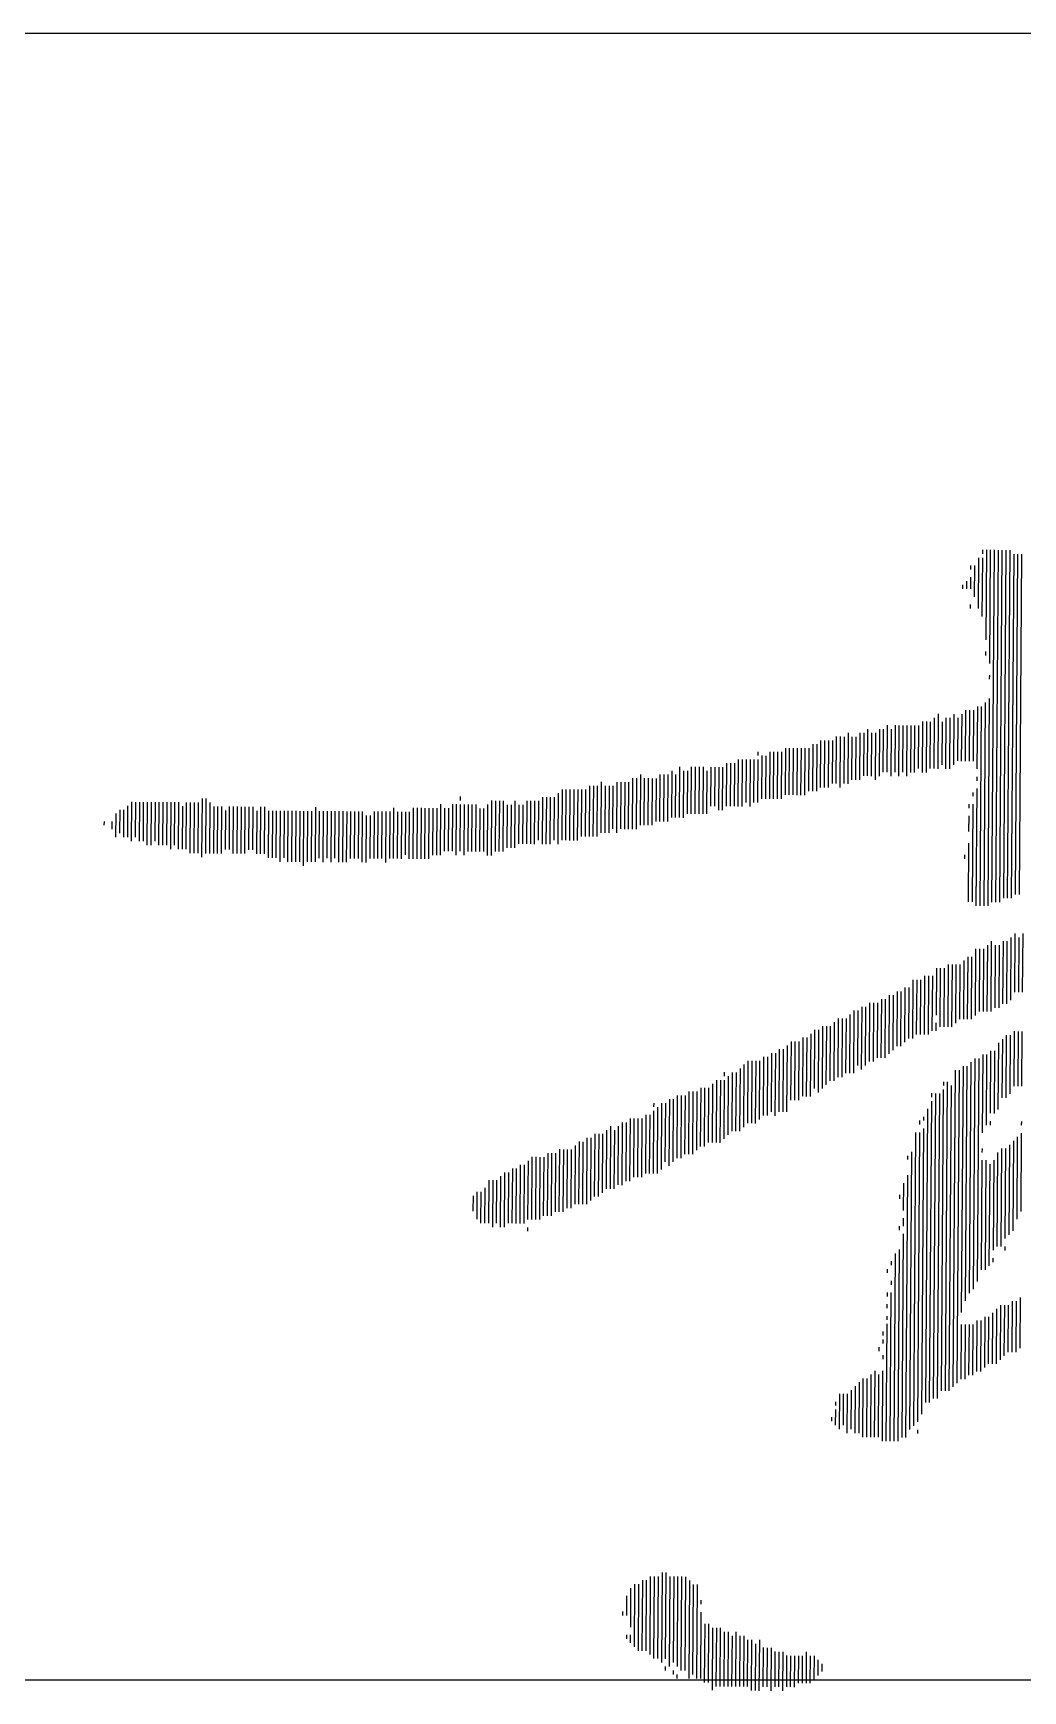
# Model space of a CAD drawing. Extents: x 1738711 to 2346805, y 1189731 to 2516152.
# Drawn here: x 2106671.2 to 2106851.5, y 1369313.9 to 1369616 of the extents above; entities that cross this region are included whole.
import ezdxf
from ezdxf.enums import TextEntityAlignment as Align

# ---------------------------------------------------------------- set-up
doc = ezdxf.new("R2010")
doc.units = 0
doc.header["$LTSCALE"] = 1000
doc.header["$MEASUREMENT"] = 0
doc.layers.add('TK', color=4, linetype='Continuous')
doc.layers.add('签名', color=2, linetype='Continuous')
doc.styles.add('宋体', font='SIMSUN.TTF', dxfattribs={"width": 0.75})

# ---------------------------------------------------------------- blocks, each defined once
blk = doc.blocks.new('hjashrtahreahe')
at = {"layer": 'TK', "color": 7}
for p, q in [((76600, 2800), (83100, 2800)), ((76600, 2200), (83100, 2200))]:
    blk.add_line(p, q, dxfattribs=at)
at = {"layer": 'TK', "style": '宋体', "width": 0.75}
for tag, height, p in [('项目负责人', 350, (6002.88, 57088.65)), ('专业负责人', 350, (6002.88, 56223.66)), ('设计人', 350, (6002.88, 55419.43)), ('版号1', 250, (77303.87, 22193.36)), ('时间1', 250, (82405.29, 22193.36)), ('版号2', 250, (77303.87, 21593.36)), ('时间2', 250, (82405.29, 21593.36)), ('版号3', 250, (77303.87, 20993.36)), ('时间3', 250, (82405.29, 20993.36)), ('建筑会签', 0.0001, (78977.88, 2403.16)), ('电气会签', 0.0001, (82127.88, 2403.16)), ('结构会签', 0.0001, (78977.88, 1803.16)), ('暖通会签', 0.0001, (82127.88, 1803.16)), ('给排水会签', 0.0001, (78977.88, 1249.52)), ('智能化会签', 0.0001, (82127.88, 1249.52))]:
    blk.add_attdef(tag, text='', height=height, dxfattribs=at).set_placement(p, align=Align.CENTER)
for tag, p in [('合作设计单位', (80815.88, 48985.89)), ('版号说明1', (79853.88, 22318.17)), ('版号说明2', (79853.88, 21718.17)), ('版号说明3', (79853.88, 21118.17)), ('浙江绿储科技有限公司', (80545.18, 16035.89)), ('百兆瓦级集中式熔盐储能关键', (80545.18, 14953.21)), ('设备研发及制造基地项目', (80545.18, 14603.3)), ('1#研发楼', (80545.18, 13635.89)), ('图名', (80545.18, 12435.89)), ('工程编号', (78977.88, 11460.89)), ('子项编号', (82127.88, 11460.89)), ('建筑', (78977.88, 10710.89)), ('图号', (82127.88, 10710.89)), ('施工图', (78977.88, 9960.89)), ('2023.03', (82127.88, 9960.89)), ('审定', (79352.88, 8460.89)), ('审核', (79352.88, 7710.89)), ('工程负责', (79352.88, 6960.89)), ('专业负责', (79352.88, 6210.89)), ('设计', (79352.88, 5460.89)), ('制图', (79352.88, 4710.89)), ('校对', (79352.88, 3960.89))]:
    blk.add_attdef(tag, text='', height=250, dxfattribs=at).set_placement(p, align=Align.MIDDLE_CENTER)
blk = doc.blocks.new('A$C579C72A4')
for p, q in [((477.93, 619.38), (477.73, 591.58)), ((480.07, 619.36), (479.84, 587.29)), ((480.1, 623.64), (480.08, 621.5)), ((482.24, 623.63), (481.88, 574.44)), ((484.38, 623.61), (483.93, 561.6)), ((486.51, 623.6), (485.13, 431.14)), ((488.65, 623.58), (487.27, 431.13)), ((490.79, 623.56), (489.4, 431.11)), ((492.93, 623.55), (491.56, 433.24)), ((495.07, 623.53), (493.7, 433.22)), ((497.19, 621.38), (495.83, 433.21)), ((499.33, 621.36), (497.99, 435.33)), ((501.47, 621.35), (500.13, 435.31)), ((473.58, 608.72), (473.53, 602.3)), ((473.62, 615.13), (473.61, 613)), ((475.76, 615.12), (475.64, 598.01)), ((469.27, 604.47), (469.25, 602.34)), ((471.42, 606.6), (471.39, 602.32)), ((473.47, 593.75), (473.45, 591.61)), ((481.84, 568.03), (481.82, 565.89)), ((483.88, 555.18), (483.87, 553.05)), ((470.91, 536.03), (470.71, 508.23)), ((473.05, 536.02), (472.85, 508.22)), ((475.19, 536), (474.99, 508.2)), ((477.34, 538.12), (477.1, 503.91)), ((479.48, 538.11), (478.7, 429.05)), ((481.64, 540.23), (480.83, 429.04)), ((483.79, 542.35), (482.97, 429.02)), ((417.38, 525.72), (417.19, 500.06)), ((423.79, 525.68), (423.61, 500.02)), ((425.93, 525.66), (425.76, 502.14)), ((428.08, 527.79), (427.9, 502.13)), ((430.21, 525.63), (430.02, 499.97)), ((432.36, 527.76), (432.18, 502.09)), ((434.5, 527.74), (434.3, 499.94)), ((436.64, 527.72), (436.45, 502.06)), ((438.78, 527.71), (438.58, 499.91)), ((440.91, 527.69), (440.73, 502.03)), ((443.05, 527.68), (442.87, 502.02)), ((445.19, 527.66), (445.02, 504.14)), ((447.35, 529.79), (447.15, 501.99)), ((449.48, 529.77), (449.28, 501.97)), ((451.62, 529.75), (451.44, 504.09)), ((453.78, 531.88), (453.58, 504.08)), ((455.93, 534), (455.71, 504.06)), ((458.04, 529.71), (457.87, 506.19)), ((460.19, 531.83), (459.99, 504.03)), ((462.33, 531.82), (462.13, 504.02)), ((464.48, 533.94), (464.28, 506.14)), ((466.61, 531.79), (466.44, 508.26)), ((468.76, 533.91), (468.57, 508.25)), ((387.38, 517.39), (387.19, 491.73)), ((389.52, 517.37), (389.33, 491.71)), ((391.67, 519.49), (391.49, 493.83)), ((393.81, 519.48), (393.62, 493.82)), ((395.95, 519.46), (395.76, 493.8)), ((398.09, 519.45), (397.92, 495.93)), ((400.24, 521.57), (400.06, 495.91)), ((402.38, 521.56), (402.18, 493.76)), ((404.52, 521.54), (404.33, 495.88)), ((406.67, 523.66), (406.47, 495.86)), ((408.79, 521.51), (408.62, 497.99)), ((410.93, 521.49), (410.76, 497.97)), ((413.09, 523.62), (412.9, 497.96)), ((415.22, 523.6), (415.05, 500.08)), ((419.5, 523.57), (419.33, 500.05)), ((421.64, 523.56), (421.45, 497.9)), ((346.69, 509.13), (346.5, 483.47)), ((348.83, 509.11), (348.64, 483.45)), ((350.97, 509.1), (350.8, 485.57)), ((353.1, 509.08), (352.92, 483.42)), ((355.24, 509.06), (355.07, 485.54)), ((357.38, 509.05), (357.21, 485.53)), ((357.41, 513.33), (357.4, 511.19)), ((359.53, 511.17), (359.37, 487.65)), ((361.67, 511.16), (361.5, 487.64)), ((363.83, 513.28), (363.64, 487.62)), ((365.97, 513.26), (365.78, 487.6)), ((368.1, 513.25), (367.92, 487.59)), ((370.24, 513.23), (370.06, 487.57)), ((372.4, 515.36), (372.21, 489.7)), ((374.53, 515.34), (374.35, 489.68)), ((376.67, 515.33), (376.49, 489.67)), ((378.81, 515.31), (378.63, 489.65)), ((380.95, 515.29), (380.76, 489.63)), ((383.09, 515.28), (382.9, 489.62)), ((385.23, 515.26), (385.06, 491.74)), ((288.88, 498.85), (288.68, 471.05)), ((291.02, 498.84), (290.81, 471.04)), ((293.17, 500.96), (292.97, 473.16)), ((295.29, 498.8), (295.11, 473.14)), ((297.43, 498.79), (297.25, 473.13)), ((299.57, 498.77), (299.38, 473.11)), ((301.71, 498.76), (301.54, 475.24)), ((303.86, 500.88), (303.68, 475.22)), ((306, 500.87), (305.81, 475.21)), ((308.14, 500.85), (307.95, 475.19)), ((310.29, 502.97), (310.11, 477.31)), ((312.41, 500.82), (312.24, 477.3)), ((314.58, 505.08), (314.38, 477.28)), ((316.71, 502.93), (316.52, 477.27)), ((318.84, 502.91), (318.67, 479.39)), ((321, 505.03), (320.81, 479.37)), ((323.14, 505.02), (322.95, 479.36)), ((325.27, 505), (325.09, 479.34)), ((327.41, 504.99), (327.23, 479.33)), ((329.54, 502.83), (329.37, 479.31)), ((331.69, 504.96), (331.54, 483.57)), ((333.83, 504.94), (333.67, 483.56)), ((335.97, 504.93), (335.8, 481.4)), ((338.1, 504.91), (337.94, 481.39)), ((340.26, 507.03), (340.09, 483.51)), ((342.4, 507.02), (342.23, 483.5)), ((344.54, 507), (344.37, 483.48)), ((477.07, 499.63), (477.05, 497.49)), ((248.19, 490.59), (247.99, 462.79)), ((250.34, 492.71), (250.14, 464.91)), ((252.48, 492.7), (252.28, 464.9)), ((254.62, 492.68), (254.42, 464.88)), ((256.76, 492.67), (256.56, 464.87)), ((258.89, 492.65), (258.69, 464.85)), ((261.03, 492.64), (260.85, 466.98)), ((263.17, 492.62), (262.99, 466.96)), ((265.32, 494.74), (265.12, 466.94)), ((267.46, 494.73), (267.26, 466.93)), ((269.6, 494.71), (269.4, 466.91)), ((271.75, 496.84), (271.55, 469.04)), ((273.88, 494.68), (273.69, 469.02)), ((276.02, 494.67), (275.83, 469.01)), ((278.15, 494.65), (277.98, 471.13)), ((280.31, 496.77), (280.11, 468.98)), ((282.45, 496.76), (282.26, 471.1)), ((284.58, 496.74), (284.4, 471.08)), ((286.72, 496.73), (286.54, 471.07)), ((474.87, 491.1), (474.85, 488.96)), ((477.02, 493.22), (476.56, 429.07)), ((8.61, 481.62), (8.52, 468.79)), ((10.75, 481.61), (10.65, 466.64)), ((12.91, 483.73), (12.78, 466.62)), ((15.06, 485.85), (14.91, 464.47)), ((17.2, 485.84), (17.06, 466.59)), ((19.34, 485.82), (19.18, 464.44)), ((21.48, 485.81), (21.32, 464.42)), ((23.61, 485.79), (23.44, 462.27)), ((25.75, 485.78), (25.58, 462.26)), ((27.89, 485.76), (27.74, 464.38)), ((30.03, 485.75), (29.86, 462.22)), ((32.17, 485.73), (32, 462.21)), ((34.31, 485.72), (34.14, 462.19)), ((36.44, 485.7), (36.26, 460.04)), ((38.58, 485.68), (38.41, 462.16)), ((40.72, 485.67), (40.54, 460.01)), ((42.84, 483.52), (42.67, 459.99)), ((45, 485.64), (44.81, 459.98)), ((47.14, 485.62), (46.94, 457.82)), ((49.27, 485.61), (49.07, 457.81)), ((51.41, 485.59), (51.21, 457.79)), ((53.57, 487.72), (53.34, 455.64)), ((55.7, 487.7), (55.49, 457.76)), ((57.83, 485.55), (57.63, 457.75)), ((59.95, 483.39), (59.77, 457.73)), ((62.09, 483.38), (61.9, 457.72)), ((64.23, 483.36), (64.04, 457.7)), ((66.35, 481.21), (66.2, 459.82)), ((68.5, 483.33), (68.33, 459.81)), ((70.64, 483.32), (70.46, 457.66)), ((72.78, 483.3), (72.6, 457.64)), ((74.92, 483.28), (74.73, 457.62)), ((77.06, 483.27), (76.87, 457.61)), ((79.2, 483.25), (79.03, 459.73)), ((81.33, 483.24), (81.16, 459.72)), ((83.46, 481.08), (83.29, 457.56)), ((85.61, 483.21), (85.43, 457.55)), ((87.75, 483.19), (87.56, 457.53)), ((89.87, 481.04), (89.69, 455.38)), ((92.01, 481.02), (91.83, 455.36)), ((94.15, 481.01), (93.96, 455.35)), ((96.29, 480.99), (96.09, 453.19)), ((98.43, 480.98), (98.24, 455.32)), ((100.56, 480.96), (100.36, 453.16)), ((102.7, 480.95), (102.5, 453.15)), ((104.84, 480.93), (104.64, 453.13)), ((106.98, 480.92), (106.78, 453.12)), ((109.12, 480.9), (108.9, 450.96)), ((111.26, 480.88), (111.06, 453.09)), ((113.39, 480.87), (113.19, 453.07)), ((115.55, 482.99), (115.33, 453.06)), ((117.67, 480.84), (117.49, 455.18)), ((119.81, 480.82), (119.61, 453.02)), ((121.95, 480.81), (121.76, 455.15)), ((124.09, 480.79), (123.89, 452.99)), ((126.22, 480.78), (126.04, 455.12)), ((128.36, 480.76), (128.16, 452.96)), ((130.5, 480.75), (130.3, 452.95)), ((132.64, 480.73), (132.44, 452.93)), ((134.78, 480.71), (134.59, 455.05)), ((136.92, 480.7), (136.73, 455.04)), ((139.05, 480.68), (138.87, 455.02)), ((141.19, 480.67), (140.99, 452.87)), ((147.61, 480.62), (147.42, 454.96)), ((149.75, 480.61), (149.56, 454.95)), ((151.88, 480.59), (151.7, 454.93)), ((154.02, 480.58), (153.82, 452.78)), ((156.16, 480.56), (155.98, 454.9)), ((158.31, 482.68), (158.11, 454.89)), ((160.44, 480.53), (160.25, 454.87)), ((162.58, 480.51), (162.39, 454.85)), ((164.71, 480.5), (164.54, 456.98)), ((166.85, 480.48), (166.67, 454.82)), ((169.01, 482.61), (168.81, 454.81)), ((171.14, 482.59), (170.94, 454.79)), ((173.28, 482.58), (173.08, 454.78)), ((175.42, 482.56), (175.22, 454.76)), ((177.56, 482.55), (177.36, 454.75)), ((179.7, 482.53), (179.51, 456.87)), ((181.84, 482.51), (181.65, 456.85)), ((183.99, 484.64), (183.79, 456.84)), ((186.11, 482.48), (185.94, 458.96)), ((188.25, 482.47), (188.08, 458.95)), ((190.41, 484.59), (190.22, 458.93)), ((192.54, 484.58), (192.34, 456.78)), ((194.68, 484.56), (194.5, 458.9)), ((194.71, 488.84), (194.7, 486.7)), ((196.82, 484.54), (196.62, 456.75)), ((198.96, 484.53), (198.77, 458.87)), ((201.1, 484.51), (200.91, 458.85)), ((203.24, 484.5), (203.05, 458.84)), ((205.36, 482.34), (205.19, 458.82)), ((207.5, 482.33), (207.33, 458.81)), ((209.65, 484.45), (209.45, 456.65)), ((211.8, 486.58), (211.59, 456.64)), ((213.94, 486.56), (213.74, 458.76)), ((216.08, 486.54), (215.88, 458.75)), ((218.22, 486.53), (218.02, 458.73)), ((220.34, 484.38), (220.17, 460.85)), ((222.48, 484.36), (222.31, 460.84)), ((224.63, 486.48), (224.45, 460.82)), ((226.76, 484.33), (226.6, 462.95)), ((228.9, 484.31), (228.74, 462.93)), ((231.05, 486.44), (230.88, 462.91)), ((233.19, 486.42), (233.02, 462.9)), ((235.33, 486.41), (235.16, 462.88)), ((237.46, 486.39), (237.31, 465.01)), ((239.62, 488.51), (239.43, 462.85)), ((241.76, 488.5), (241.57, 462.84)), ((243.89, 488.48), (243.71, 462.82)), ((246.03, 488.47), (245.86, 464.95)), ((472.68, 484.7), (472.67, 482.56)), ((474.82, 484.68), (474.44, 431.22)), ((0.02, 475.27), (0, 473.13)), ((4.29, 475.24), (4.26, 470.96)), ((6.46, 479.5), (6.37, 466.67)), ((143.32, 478.51), (143.13, 452.85)), ((145.45, 478.5), (145.28, 454.98)), ((472.64, 478.28), (472.57, 469.73)), ((472.53, 463.31), (472.3, 431.24)), ((470.34, 456.91), (470.33, 454.77)), ((484.97, 409.76), (484.7, 371.27)), ((491.39, 409.71), (491.14, 375.5)), ((493.53, 409.7), (493.28, 375.49)), ((495.68, 411.82), (495.43, 377.61)), ((497.83, 413.95), (497.6, 381.87)), ((499.96, 411.79), (499.74, 381.85)), ((502.11, 413.91), (501.88, 381.84)), ((469.93, 399.18), (469.7, 367.1)), ((472.08, 401.3), (471.83, 367.09)), ((474.22, 401.28), (473.97, 367.07)), ((476.39, 405.55), (476.13, 369.19)), ((478.53, 405.53), (478.28, 371.32)), ((480.67, 405.52), (480.42, 371.3)), ((482.82, 407.64), (482.56, 371.29)), ((487.1, 407.61), (486.85, 373.39)), ((489.23, 407.59), (488.99, 373.38)), ((448.48, 390.78), (448.25, 358.7)), ((450.62, 390.76), (450.39, 358.69)), ((452.76, 390.75), (452.54, 360.81)), ((454.93, 395.01), (454.74, 369.35)), ((457.07, 394.99), (456.84, 362.92)), ((459.2, 394.98), (458.97, 362.9)), ((461.36, 397.1), (461.11, 362.89)), ((463.5, 397.08), (463.25, 362.87)), ((465.64, 397.07), (465.4, 364.99)), ((467.77, 397.05), (467.56, 367.12)), ((433.45, 382.33), (433.24, 352.4)), ((435.59, 382.32), (435.37, 352.38)), ((437.74, 384.44), (437.53, 354.5)), ((439.88, 384.42), (439.68, 356.63)), ((442.05, 388.69), (441.82, 356.61)), ((444.19, 388.67), (443.97, 358.73)), ((446.33, 388.65), (446.11, 358.72)), ((409.85, 371.81), (409.61, 337.6)), ((411.99, 371.79), (411.78, 341.86)), ((414.15, 373.92), (413.9, 339.7)), ((416.28, 373.9), (416.05, 341.83)), ((418.44, 376.03), (418.21, 343.95)), ((420.58, 376.01), (420.34, 343.93)), ((422.71, 375.99), (422.5, 346.06)), ((424.87, 378.12), (424.64, 346.04)), ((427.01, 378.1), (426.78, 346.03)), ((429.16, 380.22), (428.93, 348.15)), ((431.3, 380.21), (431.08, 350.27)), ((392.68, 363.38), (392.44, 329.17)), ((394.82, 363.36), (394.59, 331.29)), ((396.96, 363.35), (396.75, 333.41)), ((399.12, 365.47), (398.88, 333.4)), ((401.27, 367.59), (401.04, 335.52)), ((403.41, 367.58), (403.18, 335.5)), ((405.55, 367.56), (405.33, 337.63)), ((407.7, 369.69), (407.47, 337.61)), ((454.71, 365.07), (454.68, 360.79)), ((375.52, 354.95), (375.29, 322.87)), ((377.65, 354.93), (377.42, 322.86)), ((379.79, 354.92), (379.56, 322.84)), ((381.95, 357.04), (381.72, 324.97)), ((384.09, 357.03), (383.85, 324.95)), ((386.24, 359.15), (385.99, 324.94)), ((388.39, 361.27), (388.16, 329.2)), ((390.53, 361.26), (390.28, 327.04)), ((488.85, 354.13), (488.59, 317.78)), ((491, 356.26), (490.77, 324.18)), ((493.16, 358.38), (492.91, 324.17)), ((495.29, 358.36), (495.06, 326.29)), ((497.45, 360.49), (497.23, 330.55)), ((499.59, 360.47), (499.37, 330.53)), ((501.73, 360.46), (501.51, 330.52)), ((351.92, 344.43), (351.67, 310.21)), ((354.06, 344.41), (353.81, 310.2)), ((356.19, 344.4), (355.95, 310.18)), ((358.33, 344.38), (358.1, 312.31)), ((360.49, 346.5), (360.26, 314.43)), ((362.62, 346.49), (362.39, 314.41)), ((364.78, 348.61), (364.55, 316.54)), ((366.92, 348.6), (366.67, 314.38)), ((369.07, 350.72), (368.82, 316.51)), ((371.21, 350.7), (370.96, 316.49)), ((373.36, 352.83), (373.1, 316.47)), ((475.96, 345.67), (475.05, 219.51)), ((478.1, 345.66), (477.22, 223.77)), ((480.25, 347.78), (479.94, 305.01)), ((482.39, 347.76), (482.11, 309.27)), ((484.54, 349.89), (484.29, 315.67)), ((486.68, 349.87), (486.43, 315.66)), ((339.04, 338.1), (339.03, 335.97)), ((341.16, 335.95), (340.93, 303.88)), ((343.32, 338.07), (343.09, 306)), ((345.46, 338.06), (345.23, 305.98)), ((347.61, 340.18), (347.36, 305.97)), ((349.76, 342.3), (349.52, 308.09)), ((465.22, 339.33), (463.97, 166.13)), ((467.36, 339.32), (466.12, 168.25)), ((469.51, 341.44), (468.54, 206.73)), ((471.65, 341.43), (470.73, 213.13)), ((473.8, 343.55), (472.89, 217.39)), ((319.72, 327.55), (319.47, 293.34)), ((321.86, 327.54), (321.61, 293.32)), ((324, 327.52), (323.76, 295.45)), ((326.15, 329.64), (325.92, 297.57)), ((328.29, 329.63), (328.06, 297.55)), ((330.43, 329.61), (330.21, 299.68)), ((332.58, 331.74), (332.35, 299.66)), ((334.73, 333.86), (334.49, 299.65)), ((336.87, 333.84), (336.63, 299.63)), ((339.01, 333.83), (338.78, 301.75)), ((452.3, 326.6), (452.28, 324.46)), ((454.43, 326.58), (453.23, 159.79)), ((456.57, 326.57), (455.37, 159.77)), ((458.73, 328.69), (457.54, 164.04)), ((458.76, 332.97), (458.74, 330.83)), ((460.9, 332.95), (459.68, 164.02)), ((463.02, 330.8), (461.82, 164.01)), ((300.43, 321.28), (300.41, 319.14)), ((302.55, 319.12), (302.29, 282.77)), ((304.7, 321.24), (304.44, 284.89)), ((306.84, 321.23), (306.61, 289.15)), ((309, 323.35), (308.73, 287)), ((311.14, 323.34), (310.89, 289.12)), ((313.29, 325.46), (313.04, 291.25)), ((315.43, 325.44), (315.18, 291.23)), ((317.57, 325.43), (317.33, 293.35)), ((450.1, 318.06), (448.94, 157.68)), ((452.27, 322.32), (451.08, 157.67)), ((276.81, 308.61), (276.57, 274.4)), ((281.09, 308.58), (280.86, 276.51)), ((283.24, 310.71), (283, 276.49)), ((285.38, 310.69), (285.15, 278.62)), ((287.54, 312.81), (287.29, 278.6)), ((289.67, 312.8), (289.44, 280.72)), ((291.81, 312.78), (291.58, 280.71)), ((293.95, 312.77), (293.72, 280.69)), ((296.11, 314.89), (295.87, 282.82)), ((298.24, 314.88), (298.01, 282.8)), ((300.4, 317), (300.15, 282.79)), ((445.77, 311.67), (445.76, 309.54)), ((447.93, 313.8), (447.91, 311.66)), ((484.26, 311.4), (484.25, 309.26)), ((501.37, 311.27), (501.36, 309.14)), ((259.65, 300.18), (259.4, 265.97)), ((261.78, 300.17), (261.54, 265.96)), ((263.94, 302.29), (263.68, 265.94)), ((266.08, 302.28), (265.83, 268.06)), ((268.23, 304.4), (267.98, 270.19)), ((270.37, 304.38), (270.12, 270.17)), ((272.51, 304.37), (272.28, 272.29)), ((274.66, 306.49), (274.43, 274.42)), ((278.94, 306.46), (278.71, 274.39)), ((443.59, 305.27), (442.43, 144.9)), ((445.73, 305.26), (444.59, 147.02)), ((447.88, 307.38), (446.76, 151.28)), ((497.02, 300.61), (496.66, 251.43)), ((499.17, 302.74), (498.85, 257.83)), ((501.32, 304.86), (501.02, 262.09)), ((233.92, 291.82), (233.68, 257.6)), ((236.06, 291.8), (235.82, 257.59)), ((238.2, 291.79), (237.95, 257.57)), ((240.34, 291.77), (240.11, 259.7)), ((242.49, 293.89), (242.25, 259.68)), ((244.63, 293.88), (244.38, 259.66)), ((246.77, 293.86), (246.54, 261.79)), ((248.92, 295.99), (248.68, 261.77)), ((251.06, 295.97), (250.81, 261.76)), ((253.2, 295.95), (252.97, 263.88)), ((255.34, 295.94), (255.11, 263.86)), ((257.49, 298.06), (257.26, 265.99)), ((439.22, 292.48), (439.2, 290.34)), ((441.37, 294.6), (440.28, 142.78)), ((479.83, 290.04), (479.4, 230.17)), ((479.88, 296.46), (479.86, 294.32)), ((481.97, 290.03), (481.54, 230.16)), ((486.25, 290), (485.89, 240.82)), ((488.42, 294.26), (488.05, 242.94)), ((490.57, 296.38), (490.19, 242.92)), ((492.71, 296.37), (492.36, 247.19)), ((494.86, 298.49), (494.51, 249.31)), ((216.74, 281.25), (216.54, 253.45)), ((218.89, 283.37), (218.68, 253.43)), ((221.03, 283.36), (220.83, 255.56)), ((223.19, 285.48), (222.97, 255.54)), ((225.32, 285.46), (225.11, 255.53)), ((227.48, 287.59), (227.25, 255.51)), ((229.62, 287.57), (229.38, 255.5)), ((231.77, 289.69), (231.54, 257.62)), ((439.14, 281.78), (438.11, 138.51)), ((484.09, 287.88), (483.69, 232.28)), ((203.85, 272.79), (203.74, 257.82)), ((205.99, 272.77), (205.86, 255.66)), ((208.14, 274.89), (208, 255.65)), ((210.31, 279.16), (210.14, 255.63)), ((212.45, 279.14), (212.26, 253.48)), ((214.59, 279.13), (214.42, 255.6)), ((436.97, 277.52), (436.87, 262.55)), ((201.69, 270.66), (201.63, 262.11)), ((434.79, 271.12), (434.77, 268.98)), ((434.67, 254.02), (434.65, 251.88)), ((436.84, 258.28), (436.8, 254)), ((231.51, 253.34), (231.49, 251.2)), ((436.77, 249.72), (435.97, 138.53)), ((432.42, 239.06), (431.68, 136.42)), ((434.57, 241.19), (433.82, 136.41)), ((485.86, 236.54), (485.85, 234.4)), ((492.32, 242.91), (492.31, 240.77)), ((428.08, 230.54), (428.07, 228.4)), ((430.25, 234.8), (430.24, 232.66)), ((427.99, 217.71), (427.97, 215.57)), ((430.13, 217.7), (429.54, 136.44)), ((430.17, 224.11), (430.16, 221.97)), ((427.94, 211.3), (427.93, 209.16)), ((487.8, 208.73), (487.59, 178.79)), ((489.95, 210.85), (489.74, 180.91)), ((492.09, 210.83), (491.89, 183.03)), ((494.23, 210.82), (494.05, 185.16)), ((496.39, 212.94), (496.18, 185.14)), ((498.52, 212.93), (498.32, 185.13)), ((500.68, 215.05), (500.48, 187.25)), ((427.87, 200.6), (427.4, 136.45)), ((427.9, 204.88), (427.88, 202.74)), ((468.49, 200.31), (468.28, 170.37)), ((470.63, 200.3), (470.42, 170.36)), ((472.77, 200.28), (472.57, 172.48)), ((474.91, 200.26), (474.71, 172.47)), ((477.06, 202.39), (476.86, 174.59)), ((479.2, 202.37), (479, 174.57)), ((481.36, 204.5), (481.15, 176.7)), ((483.49, 204.48), (483.31, 178.82)), ((485.65, 206.6), (485.45, 178.8)), ((425.67, 192.07), (425.65, 189.93)), ((425.7, 196.34), (425.68, 194.2)), ((423.5, 187.8), (423.48, 185.67)), ((425.6, 183.51), (425.59, 181.37)), ((419.11, 172.87), (418.87, 138.65)), ((421.27, 174.99), (421, 138.64)), ((423.39, 172.84), (423.14, 138.62)), ((425.54, 174.96), (425.27, 136.47)), ((408.36, 164.39), (408.2, 143.01)), ((410.51, 166.51), (410.33, 140.85)), ((412.67, 168.64), (412.47, 140.84)), ((414.82, 170.76), (414.59, 138.68)), ((416.96, 170.74), (416.73, 138.67)), ((399.76, 158.04), (399.74, 155.9)), ((401.93, 162.3), (401.79, 143.05)), ((404.07, 162.28), (403.94, 145.18)), ((406.2, 162.27), (406.05, 140.88)), ((397.56, 149.5), (397.54, 147.36)), ((399.73, 153.76), (399.67, 145.21)), ((444.56, 142.75), (444.54, 140.61)), ((304.99, 64.63), (304.64, 15.45)), ((307.13, 64.61), (306.79, 17.57)), ((287.83, 56.2), (287.67, 34.81)), ((289.98, 58.32), (289.73, 24.11)), ((292.12, 58.31), (291.86, 21.95)), ((294.27, 60.43), (293.99, 21.94)), ((296.41, 60.41), (296.13, 21.92)), ((298.56, 62.54), (298.26, 19.77)), ((300.7, 62.52), (300.38, 17.62)), ((302.84, 62.51), (302.52, 17.6)), ((309.26, 62.46), (308.9, 13.28)), ((311.39, 62.44), (311.05, 15.4)), ((313.53, 62.43), (313.18, 13.25)), ((315.67, 62.41), (315.3, 11.09)), ((317.81, 62.4), (317.44, 11.08)), ((319.93, 60.24), (319.55, 6.78)), ((322.05, 58.09), (321.7, 8.91)), ((324.19, 58.07), (323.82, 6.75)), ((285.66, 51.94), (285.58, 41.24)), ((326.27, 49.51), (326.25, 47.37)), ((283.46, 43.4), (283.44, 41.26)), ((326.22, 43.09), (325.96, 6.74)), ((328.32, 36.66), (328.08, 4.58)), ((330.45, 36.64), (330.22, 4.57)), ((285.5, 30.55), (285.49, 28.41)), ((287.64, 30.54), (287.61, 26.26)), ((332.58, 34.49), (332.33, 0.28)), ((334.72, 34.48), (334.48, 2.4)), ((336.85, 34.46), (336.62, 2.38)), ((338.98, 32.31), (338.76, 2.37)), ((341.11, 32.29), (340.9, 2.35)), ((343.24, 30.14), (343.04, 2.34)), ((345.39, 32.26), (345.18, 2.32)), ((347.51, 30.11), (347.31, 2.31)), ((349.65, 30.09), (349.45, 2.29)), ((351.78, 27.94), (351.59, 2.28)), ((353.91, 27.92), (353.71, 0.12)), ((358.19, 27.89), (357.99, 0.09)), ((356.04, 25.77), (355.85, 0.11)), ((360.3, 23.6), (360.14, 2.22)), ((362.44, 23.58), (362.28, 2.2)), ((364.57, 23.57), (364.41, 0.05)), ((366.7, 21.41), (366.56, 2.17)), ((368.84, 21.4), (368.7, 2.15)), ((370.97, 21.38), (370.82, 0)), ((373.1, 19.23), (372.97, 2.12)), ((375.24, 19.21), (375.11, 2.11)), ((377.37, 19.2), (377.25, 2.09)), ((379.51, 19.18), (379.4, 4.22)), ((381.65, 19.17), (381.54, 4.2)), ((383.8, 21.29), (383.68, 4.18)), ((385.93, 19.14), (385.82, 4.17)), ((388.07, 19.12), (387.97, 6.29)), ((306.76, 13.29), (306.75, 11.15)), ((311.02, 11.12), (311.01, 8.98)), ((390.19, 16.97), (390.13, 8.41)), ((392.31, 14.81), (392.28, 10.54)), ((313.15, 8.97), (313.13, 6.83))]:
    blk.add_line(p, q)
blk = doc.blocks.new('harehraehr')
at = {"layer": '签名'}
blk.add_blockref('A$C579C72A4', (2019870.04, 1952403), dxfattribs=at)

msp = doc.modelspace()

# ---------------------------------------------------------------- block references
for name, p, xscale, yscale, zscale in [('hjashrtahreahe', (2066033.1, 1368215.97), 0.5, 0.5, 0.5), ('harehraehr', (1433400.78, 718519.45), 0.33333, 0.33333, 0.33333)]:
    msp.add_blockref(name, p, dxfattribs=dict(xscale=xscale, yscale=yscale, zscale=zscale))

doc.saveas('drawing.dxf')
